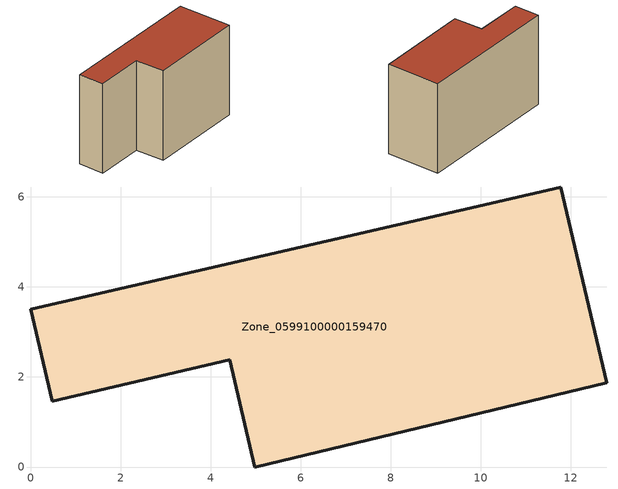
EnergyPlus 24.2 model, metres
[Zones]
Zone_0599100000159470
 floor ground (C_G): 4.42,2.38 0.48,1.46 0,3.51 11.78,6.22 12.8,1.87 4.98,0 z0.32
 wall outside (C_F): 11.78,6.22 0,3.51 0.48,1.46 4.42,2.38 4.98,0 12.8,1.87 11.78,6.22 z0.32:7.91
 roof outside (C_R): 4.98,0 12.8,1.87 11.78,6.22 0,3.51 0.48,1.46 4.42,2.38 z7.91
[BUILDING]
Pand.0599100000159470: North Axis=0; Terrain=City; Loads Convergence Tolerance Value=0.04; Temperature Convergence Tolerance Value=0.4; Solar Distribution=FullExterior; Maximum Number of Warmup Days=25; Minimum Number of Warmup Days=1
[Site:Location]
Rotterdam.The.Hague.AP_ZH_NLD Design_Conditions: Latitude=51.96; Longitude=4.45; Time Zone=1; Elevation=-4.5
[SITE:GROUNDTEMPERATURE:BUILDINGSURFACE]
18, 18, 18, 18, 18, 18, 18, 18, 18, 18, 18, 18
[MATERIAL] Thermal Absorptance=0.9; Solar Absorptance=0.7; Visible Absorptance=0.7
Name | Roughness | Thickness | Conductivity | Density | Specific Heat
G.TI.1946 | MediumSmooth | 0.15 | 1 | 540 | 1210
F.TI.1946 | Rough | 0.3 | 0.857143 | 1920 | 840
R.TI.1946 | MediumRough | 0.2 | 0.1 | 1500 | 1000
[CONSTRUCTION]
C_G: G.TI.1946
C_F: F.TI.1946
C_R: R.TI.1946
[ZONE]
Zone_0599100000159470: Type=1; Multiplier=1; Ceiling Height=Autocalculate; Volume=Autocalculate; Floor Area=autocalculate; Part of Total Floor Area=Yes
[ZONEINFILTRATION:DESIGNFLOWRATE]
Infil_Zone_0599100000159470: Zone or ZoneList or Space or SpaceList=Zone_0599100000159470; Schedule=AlwaysOn; Design Flow Rate Calculation Method=Flow/Area; Flow Rate per Floor Area=0.003; Constant Term Coefficient=1; Temperature Term Coefficient=0; Velocity Term Coefficient=0; Velocity Squared Term Coefficient=0
[HVACTEMPLATE:ZONE:IDEALLOADSAIRSYSTEM]
Zone_0599100000159470: Maximum Heating Supply Air Temperature=50; Minimum Cooling Supply Air Temperature=13; Maximum Heating Supply Air Humidity Ratio=0.0156; Minimum Cooling Supply Air Humidity Ratio=0.0077; Heating Limit=NoLimit; Cooling Limit=NoLimit; Dehumidification Control Type=ConstantSensibleHeatRatio; Cooling Sensible Heat Ratio=0.7; Dehumidification Setpoint=60; Humidification Control Type=None; Humidification Setpoint=30; Outdoor Air Method=None; Outdoor Air Flow Rate per Person=0.00944; Outdoor Air Flow Rate per Zone Floor Area=0; Outdoor Air Flow Rate per Zone=0; Demand Controlled Ventilation Type=None; Outdoor Air Economizer Type=NoEconomizer; Heat Recovery Type=None; Sensible Heat Recovery Effectiveness=0.7; Latent Heat Recovery Effectiveness=0.65
[ZONECONTROL:THERMOSTAT]
ThermostatControl_Zone_0599100000159470: Zone or ZoneList=Zone_0599100000159470; Control Type Schedule=DualSetpointControlType; Control 1=Thermostat_Zone_0599100000159470; Temperature Difference Between Cutout And Setpoint=0
[THERMOSTATSETPOINT:DUALSETPOINT]
Thermostat_Zone_0599100000159470: Heating Setpoint Temperature Schedule=HeatingSetpoint_Zone_0599100000159470; Cooling Setpoint Temperature Schedule=CoolingSetpoint_Zone_0599100000159470
[SCHEDULE:COMPACT]
HeatingSetpoint_Zone_0599100000159470: Through: 12/31, For: AllDays, Until: 24:00, 21
CoolingSetpoint_Zone_0599100000159470: Through: 12/31, For: AllDays, Until: 24:00, 24
DualSetpointControlType: Through: 12/31, For: AllDays, Until: 24:00, 4
AlwaysOn: Through: 12/31, For: AllDays, Until: 24:00, 1
